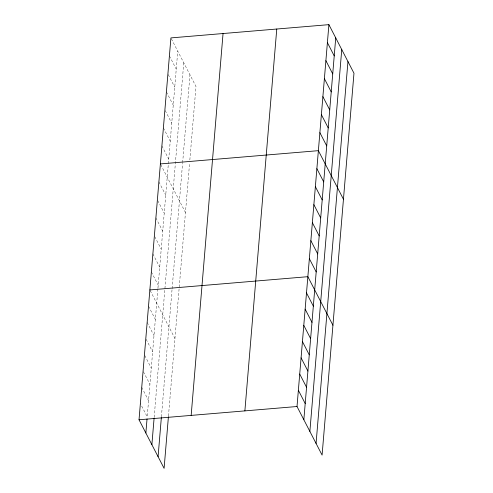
<?xml version="1.0" encoding="UTF-8"?>
<svg xmlns="http://www.w3.org/2000/svg" width="493" height="493" viewBox="0 0 493 493"><rect width="100%" height="100%" fill="white"/><g stroke="black" fill="none" stroke-linecap="round" stroke-linejoin="round"><path stroke-width="0.37" stroke-dasharray="2.46 1.85" d="M157.896 288.929L147.216 416.788L140.382 403.545M157.957 288.177L177.751 51.149M154.161 417.38L183.766 62.808M161.408 416.856L172.057 289.348M172.119 288.602L182.576 163.331M182.638 162.585L189.965 74.825M168.477 415.975L189.595 162.992M189.848 159.991L195.986 86.485L171.256 38.565M169.413 55.906L176.248 69.149M168.249 74.572L174.744 87.156M166.406 91.914L173.24 105.157M165.241 110.574L171.737 123.158M163.399 127.915L170.233 141.158M161.895 145.922L168.729 159.165M160.73 164.582L185.467 212.501M158.888 181.923L165.722 195.166M157.729 200.589L164.218 213.167M155.88 217.931L162.715 231.174M154.722 236.591L161.217 249.175M152.873 253.932L159.714 267.175M151.369 271.933L158.21 285.182M150.211 290.599L174.941 338.512M148.516 306.165L155.35 319.409M147.16 322.397L153.995 335.641M146.144 339.289L152.639 351.873M144.788 355.515L151.283 368.098M143.432 371.747L149.927 384.33M141.737 387.313L148.572 400.556"/><path stroke-width="0.74" d="M168.415 416.708L164.101 468.35L139.026 419.771L170.911 37.906L328.899 24.65L353.974 73.229L322.089 455.094L297.014 406.515L328.899 24.65M145.866 433.014L147.031 419.001M151.881 444.674L154.099 418.119M158.08 456.691L161.347 417.589M191.161 415.396L223.052 33.53M244.879 410.891L276.764 29.025M303.848 419.759L335.733 37.893M309.869 431.424L341.754 49.553M316.068 443.435L347.953 61.57M160.391 163.922L318.379 150.667L343.448 199.246M149.872 289.939L307.854 276.684L332.929 325.257M139.026 419.771L297.014 406.515M327.395 42.651L334.229 55.894M325.891 60.657L332.732 73.901M324.388 78.658L331.228 91.901M322.884 96.659L329.725 109.902M321.387 114.659L328.221 127.903M319.883 132.666L326.717 145.91M316.876 168.668L323.71 181.911M315.372 186.668L322.206 199.918M313.868 204.675L320.703 217.918M312.365 222.676L319.199 235.919M310.861 240.676L317.695 253.92M309.357 258.683L316.192 271.926M306.498 292.91L313.338 306.153M305.142 309.142L311.983 322.385M303.787 325.368L310.627 338.617M302.437 341.6L309.271 354.843M301.081 357.832L307.915 371.075M299.726 374.058L306.56 387.301M298.37 390.29L305.204 403.533"/></g></svg>
